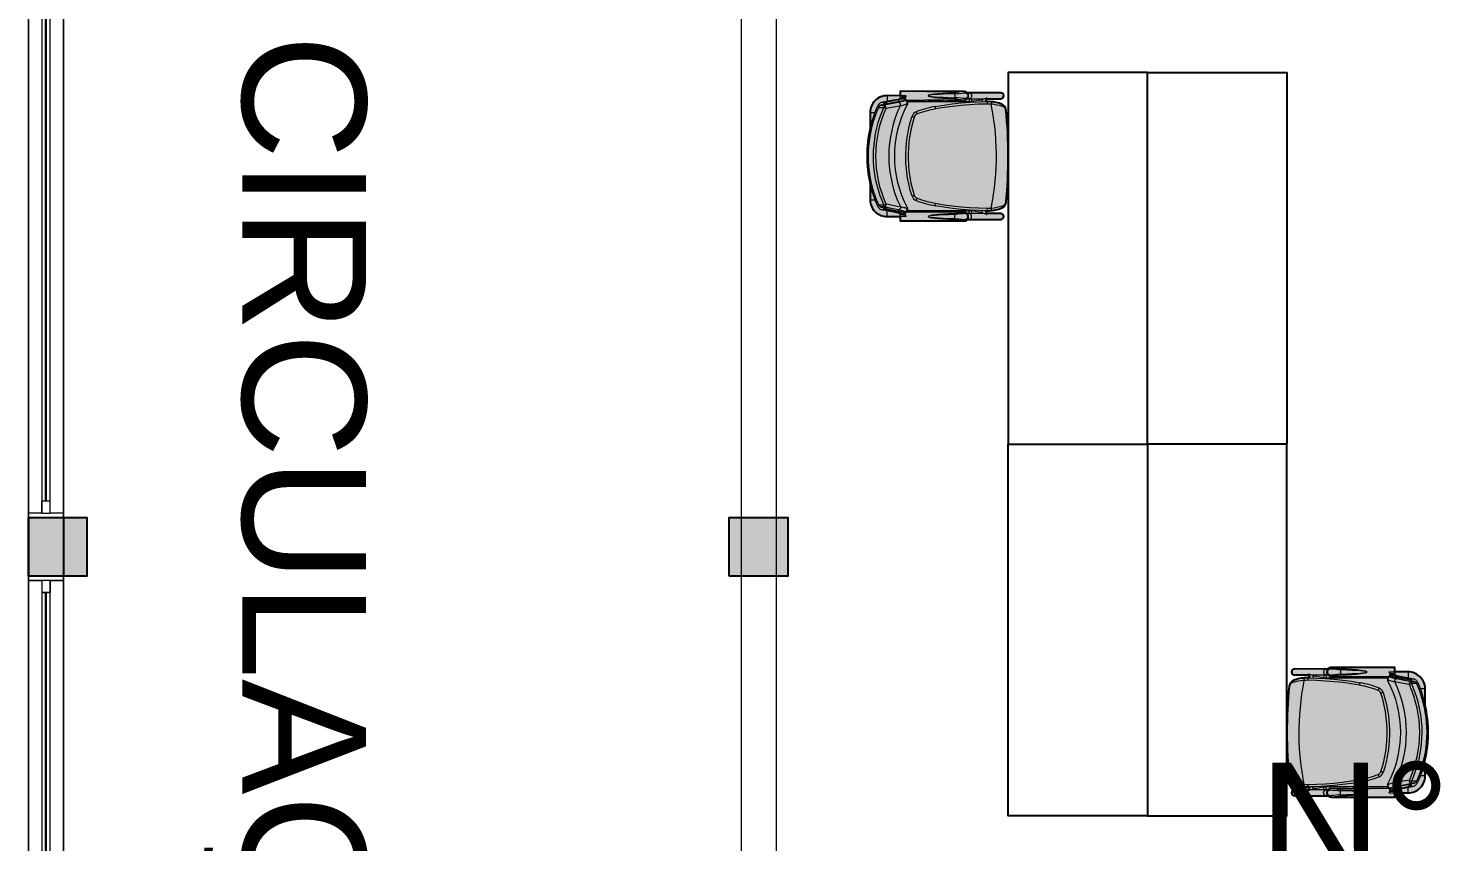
# Model space of a CAD drawing. Header units: metres. Extents: x 512 to 829, y -209 to 245.
# Drawn here: x 703.01 to 709.16, y -140.88 to -137.38 of the extents above; entities that cross this region are included whole.
import ezdxf

# ---------------------------------------------------------------- set-up
doc = ezdxf.new("R2010")
doc.units = ezdxf.units.M
doc.header["$LTSCALE"] = 0.508
doc.set_wipeout_variables(frame=1)
doc.header["$PDSIZE"] = -2
doc.layers.get('0').update_dxf_attribs({"lineweight": 15})
for name, color, linetype, lineweight in [('AMB-NOVOS', 10, 'Continuous', 15), ('None', 7, 'Continuous', 5), ('NãoImprimir', 7, 'Continuous', 5), ('Peitoris', 2, 'Continuous', 5), ('Telhado-Princ', 7, 'Continuous', 5)]:
    doc.layers.add(name, color=color, linetype=linetype, lineweight=lineweight)
doc.layers.add('MB-ARQ-MOBILIÁRIO 02', color=2, linetype='Continuous')
doc.layers.add('MB-ARQ-MOBILIÁRIO-CADEIRAS', color=7, linetype='Continuous')
doc.layers.add('MB-ARQ-MOBILIÁRIO-CADEIRAS-02', color=7, linetype='Continuous', true_color=0x747474)
doc.styles.add('Arial', font='arial.ttf')

# ---------------------------------------------------------------- blocks, each defined once
blk = doc.blocks.new('Grupo-4017')
at = {"color": 7, "linetype": 'Continuous', "lineweight": 5}
for points in [[(-1.325, 0.075), (-1.30595, 0.075), (-1.30595, -0.075), (-1.325, -0.075)], [(1.30595, 0.075), (1.325, 0.075), (1.325, -0.075), (1.30595, -0.075)]]:
    blk.add_wipeout(points, dxfattribs=at).dxf.layer = 'None'
at = {"layer": 'None', "color": 7, "linetype": 'Continuous', "lineweight": 5}
for points in [[(-1.325, 0.075), (-1.30595, 0.075), (-1.30595, -0.075), (-1.325, -0.075)], [(1.30595, 0.075), (1.325, 0.075), (1.325, -0.075), (1.30595, -0.075)]]:
    blk.add_lwpolyline(points, close=True, dxfattribs=at)
blk = doc.blocks.new('Grupo-4018')
at = {"layer": 'None', "color": 7}
blk.add_blockref('Grupo-4017', (0, 0), dxfattribs=at)
at = {"layer": 'None', "color": 7, "linetype": 'Continuous', "lineweight": 5}
for p, q in [((-1.325, 0.075), (-1.30595, 0.075)), ((-1.30595, 0.075), (-1.30595, -0.075)), ((1.325, 0.075), (1.30595, 0.075)), ((1.30595, 0.075), (1.30595, -0.075)), ((-1.325, -0.075), (-1.30595, -0.075)), ((1.325, -0.075), (1.30595, -0.075))]:
    blk.add_line(p, q, dxfattribs=at)
blk = doc.blocks.new('Grupo-4019')
at = {"layer": 'None', "color": 7, "linetype": 'Continuous', "lineweight": 5}
for p, q in [((-1.3059, 0.0175), (-1.3059, -0.0175)), ((1.3059, 0.0175), (1.3059, -0.0175))]:
    blk.add_line(p, q, dxfattribs=at)
blk = doc.blocks.new('Grupo-4020')
at = {"color": 7, "linetype": 'Continuous', "lineweight": 5}
for points in [[(-1.3059, 0.0175), (-1.2551, 0.0175), (-1.2551, -0.0175), (-1.3059, -0.0175)], [(1.2551, 0.0175), (1.3059, 0.0175), (1.3059, -0.0175), (1.2551, -0.0175)]]:
    blk.add_wipeout(points, dxfattribs=at).dxf.layer = 'None'
at = {"layer": 'None', "color": 7, "linetype": 'Continuous', "lineweight": 5}
for points in [[(-1.3059, 0.0175), (-1.2551, 0.0175), (-1.2551, -0.0175), (-1.3059, -0.0175)], [(1.2551, 0.0175), (1.3059, 0.0175), (1.3059, -0.0175), (1.2551, -0.0175)]]:
    blk.add_lwpolyline(points, close=True, dxfattribs=at)
blk = doc.blocks.new('Grupo-4021')
at = {"layer": 'None', "color": 7}
blk.add_blockref('Grupo-4019', (0, 0), dxfattribs=at)
at = {"color": 7, "linetype": 'Continuous', "lineweight": 5}
blk.add_wipeout([(-1.2551, 0.0175), (1.2551, 0.0175), (1.2551, -0.0175), (-1.2551, -0.0175)], dxfattribs=at).dxf.layer = 'None'
at = {"layer": 'None', "color": 7, "linetype": 'Continuous', "lineweight": 5}
blk.add_lwpolyline([(-1.2551, 0.0175), (1.2551, 0.0175), (1.2551, -0.0175), (-1.2551, -0.0175)], close=True, dxfattribs=at)
at = {"layer": 'None', "color": 7}
blk.add_blockref('Grupo-4020', (0, 0), dxfattribs=at)
at = {"layer": 'None', "color": 7, "linetype": 'Continuous', "lineweight": 5}
for p, q in [((-1.3059, 0.0175), (-1.2551, 0.0175)), ((-1.2551, 0.0175), (-1.2551, -0.0175)), ((1.3059, 0.0175), (1.2551, 0.0175)), ((1.2551, 0.0175), (1.2551, -0.0175)), ((-1.3059, -0.0175), (-1.2551, -0.0175)), ((1.3059, -0.0175), (1.2551, -0.0175))]:
    blk.add_line(p, q, dxfattribs=at)
blk = doc.blocks.new('Grupo-4022')
at = {"color": 7, "linetype": 'Continuous', "lineweight": 9}
blk.add_wipeout([(-1.25515, 0.000635), (1.25515, 0.000635), (1.25515, -0.000635), (-1.25515, -0.000635)], dxfattribs=at).dxf.layer = 'None'
blk = doc.blocks.new('Grupo-4023')
at = {"layer": 'None', "color": 7}
blk.add_blockref('Grupo-4022', (0, 0), dxfattribs=at)
at = {"layer": 'None', "color": 7, "linetype": 'Continuous', "lineweight": 25}
for p, q in [((-1.25515, 0.000635), (1.25515, 0.000635)), ((-1.25515, -0.000635), (1.25515, -0.000635))]:
    blk.add_line(p, q, dxfattribs=at)
blk = doc.blocks.new('Grupo-4024')
at = {"layer": 'None', "color": 7, "linetype": 'Continuous', "lineweight": 20}
for p, q in [((1.325, 0.075), (-1.325, 0.075)), ((1.325, -0.075), (-1.325, -0.075))]:
    blk.add_line(p, q, dxfattribs=at)
blk = doc.blocks.new('Window (2D)-342')
at = {"color": 7, "linetype": 'Continuous', "lineweight": 5}
blk.add_wipeout([(-1.325, 0.075), (1.325, 0.075), (1.325, -0.075), (-1.325, -0.075)], dxfattribs=at).dxf.layer = 'None'
at = {"layer": 'None', "color": 7}
blk.add_blockref('Grupo-4018', (0, 0), dxfattribs=at)
at = {"layer": 'None', "color": 7, "linetype": 'Continuous', "lineweight": 5}
for p, q in [((-1.325, 0.075), (1.325, 0.075)), ((-1.325, -0.075), (1.325, -0.075))]:
    blk.add_line(p, q, dxfattribs=at)
at = {"layer": 'NãoImprimir', "linetype": 'Continuous'}
for p in [(-1.325, 0), (1.325, 0)]:
    blk.add_point(p, dxfattribs=at)
at = {"layer": 'Peitoris'}
blk.add_blockref('Grupo-4021', (0, 0), dxfattribs=at)
blk.add_blockref('Grupo-4023', (0, 0), dxfattribs=at)
at = {"layer": 'Telhado-Princ'}
blk.add_blockref('Grupo-4024', (0, 0), dxfattribs=at)
blk = doc.blocks.new('Grupo-4025')
at = {"color": 7, "linetype": 'Continuous', "lineweight": 5}
for points in [[(-1.325, 0.075), (-1.30595, 0.075), (-1.30595, -0.075), (-1.325, -0.075)], [(1.30595, 0.075), (1.325, 0.075), (1.325, -0.075), (1.30595, -0.075)]]:
    blk.add_wipeout(points, dxfattribs=at).dxf.layer = 'None'
at = {"layer": 'None', "color": 7, "linetype": 'Continuous', "lineweight": 5}
for points in [[(-1.325, 0.075), (-1.30595, 0.075), (-1.30595, -0.075), (-1.325, -0.075)], [(1.30595, 0.075), (1.325, 0.075), (1.325, -0.075), (1.30595, -0.075)]]:
    blk.add_lwpolyline(points, close=True, dxfattribs=at)
blk = doc.blocks.new('Grupo-4026')
at = {"layer": 'None', "color": 7}
blk.add_blockref('Grupo-4025', (0, 0), dxfattribs=at)
at = {"layer": 'None', "color": 7, "linetype": 'Continuous', "lineweight": 5}
for p, q in [((-1.325, 0.075), (-1.30595, 0.075)), ((-1.30595, 0.075), (-1.30595, -0.075)), ((1.325, 0.075), (1.30595, 0.075)), ((1.30595, 0.075), (1.30595, -0.075)), ((-1.325, -0.075), (-1.30595, -0.075)), ((1.325, -0.075), (1.30595, -0.075))]:
    blk.add_line(p, q, dxfattribs=at)
blk = doc.blocks.new('Grupo-4027')
at = {"layer": 'None', "color": 7, "linetype": 'Continuous', "lineweight": 5}
for p, q in [((-1.3059, 0.0175), (-1.3059, -0.0175)), ((1.3059, 0.0175), (1.3059, -0.0175))]:
    blk.add_line(p, q, dxfattribs=at)
blk = doc.blocks.new('Grupo-4028')
at = {"color": 7, "linetype": 'Continuous', "lineweight": 5}
for points in [[(-1.3059, 0.0175), (-1.2551, 0.0175), (-1.2551, -0.0175), (-1.3059, -0.0175)], [(1.2551, 0.0175), (1.3059, 0.0175), (1.3059, -0.0175), (1.2551, -0.0175)]]:
    blk.add_wipeout(points, dxfattribs=at).dxf.layer = 'None'
at = {"layer": 'None', "color": 7, "linetype": 'Continuous', "lineweight": 5}
for points in [[(-1.3059, 0.0175), (-1.2551, 0.0175), (-1.2551, -0.0175), (-1.3059, -0.0175)], [(1.2551, 0.0175), (1.3059, 0.0175), (1.3059, -0.0175), (1.2551, -0.0175)]]:
    blk.add_lwpolyline(points, close=True, dxfattribs=at)
blk = doc.blocks.new('Grupo-4029')
at = {"layer": 'None', "color": 7}
blk.add_blockref('Grupo-4027', (0, 0), dxfattribs=at)
at = {"color": 7, "linetype": 'Continuous', "lineweight": 5}
blk.add_wipeout([(-1.2551, 0.0175), (1.2551, 0.0175), (1.2551, -0.0175), (-1.2551, -0.0175)], dxfattribs=at).dxf.layer = 'None'
at = {"layer": 'None', "color": 7, "linetype": 'Continuous', "lineweight": 5}
blk.add_lwpolyline([(-1.2551, 0.0175), (1.2551, 0.0175), (1.2551, -0.0175), (-1.2551, -0.0175)], close=True, dxfattribs=at)
at = {"layer": 'None', "color": 7}
blk.add_blockref('Grupo-4028', (0, 0), dxfattribs=at)
at = {"layer": 'None', "color": 7, "linetype": 'Continuous', "lineweight": 5}
for p, q in [((-1.3059, 0.0175), (-1.2551, 0.0175)), ((-1.2551, 0.0175), (-1.2551, -0.0175)), ((1.3059, 0.0175), (1.2551, 0.0175)), ((1.2551, 0.0175), (1.2551, -0.0175)), ((-1.3059, -0.0175), (-1.2551, -0.0175)), ((1.3059, -0.0175), (1.2551, -0.0175))]:
    blk.add_line(p, q, dxfattribs=at)
blk = doc.blocks.new('Grupo-4030')
at = {"color": 7, "linetype": 'Continuous', "lineweight": 9}
blk.add_wipeout([(-1.25515, 0.000635), (1.25515, 0.000635), (1.25515, -0.000635), (-1.25515, -0.000635)], dxfattribs=at).dxf.layer = 'None'
blk = doc.blocks.new('Grupo-4031')
at = {"layer": 'None', "color": 7}
blk.add_blockref('Grupo-4030', (0, 0), dxfattribs=at)
at = {"layer": 'None', "color": 7, "linetype": 'Continuous', "lineweight": 25}
for p, q in [((-1.25515, 0.000635), (1.25515, 0.000635)), ((-1.25515, -0.000635), (1.25515, -0.000635))]:
    blk.add_line(p, q, dxfattribs=at)
blk = doc.blocks.new('Grupo-4032')
at = {"layer": 'None', "color": 7, "linetype": 'Continuous', "lineweight": 20}
for p, q in [((1.325, 0.075), (-1.325, 0.075)), ((1.325, -0.075), (-1.325, -0.075))]:
    blk.add_line(p, q, dxfattribs=at)
blk = doc.blocks.new('Window (2D)-343')
at = {"color": 7, "linetype": 'Continuous', "lineweight": 5}
blk.add_wipeout([(-1.325, 0.075), (1.325, 0.075), (1.325, -0.075), (-1.325, -0.075)], dxfattribs=at).dxf.layer = 'None'
at = {"layer": 'None', "color": 7}
blk.add_blockref('Grupo-4026', (0, 0), dxfattribs=at)
at = {"layer": 'None', "color": 7, "linetype": 'Continuous', "lineweight": 5}
for p, q in [((-1.325, 0.075), (1.325, 0.075)), ((-1.325, -0.075), (1.325, -0.075))]:
    blk.add_line(p, q, dxfattribs=at)
at = {"layer": 'NãoImprimir', "linetype": 'Continuous'}
for p in [(-1.325, 0), (1.325, 0)]:
    blk.add_point(p, dxfattribs=at)
at = {"layer": 'Peitoris'}
blk.add_blockref('Grupo-4029', (0, 0), dxfattribs=at)
blk.add_blockref('Grupo-4031', (0, 0), dxfattribs=at)
at = {"layer": 'Telhado-Princ'}
blk.add_blockref('Grupo-4032', (0, 0), dxfattribs=at)
blk = doc.blocks.new('TECTON FIXA')
h = blk.add_hatch(color=256)
edge = h.paths.add_edge_path()
edge.add_line((-0.2473, 0.0321), (-0.2473, 0.0928))
edge.add_line((-0.2473, 0.0928), (-0.2348, 0.0968))
edge.add_line((-0.2348, 0.0968), (-0.2348, 0.0817))
edge.add_arc((-0.105, 0.0817), 0.1298, 180, 204.52049)
edge.add_arc((-0.1939, 0.0412), 0.0321, 204.52049, 259.94079)
edge.add_arc((-0.002, 2.0405), 2.0405, 264.44547, 275.71592)
edge.add_arc((0.196, 0.0391), 0.0294, 280.22059, 337.58541)
edge.add_arc((0.0809, 0.0865), 0.1539, 337.58541, 356.34652)
edge.add_line((0.2344, 0.0767), (0.2348, 0.0968))
edge.add_line((0.2348, 0.0968), (0.2473, 0.0928))
edge.add_line((0.2473, 0.0928), (0.2473, 0.0321))
edge.add_arc((0.26, 0.0321), 0.0127, 180, 360)
edge.add_line((0.2727, 0.0321), (0.2726, 0.1751))
edge.add_arc((0.299, 0.1752), 0.0264, 140.26598, 180.05265, ccw=False)
edge.add_line((0.2787, 0.192), (0.279, 0.4651))
edge.add_line((0.279, 0.4651), (0.26, 0.4651))
edge.add_line((0.26, 0.4651), (0.2604, 0.5221))
edge.add_arc((0.1881, 0.5226), 0.0723, 359.64528, 450.35472)
edge.add_line((0.1877, 0.5948), (0.1189, 0.5944))
edge.add_arc((0, 0.0855), 0.5226, 76.84676, 102.97923)
edge.add_line((-0.1174, 0.5948), (-0.1877, 0.5948))
edge.add_arc((-0.1877, 0.5221), 0.0727, 90, 180)
edge.add_line((-0.2604, 0.5221), (-0.26, 0.4651))
edge.add_line((-0.26, 0.4651), (-0.279, 0.4651))
edge.add_line((-0.279, 0.4651), (-0.2789, 0.1891))
edge.add_arc((-0.2605, 0.1891), 0.0185, 180.0184, 226.71001)
edge.add_line((-0.2731, 0.1757), (-0.2727, 0.0321))
edge.add_arc((-0.26, 0.0321), 0.0127, 180.16437, 360)
blk.add_lwpolyline([(-0.2727, 0.0321, 1), (-0.2473, 0.0321), (-0.2473, 0.0928), (-0.2348, 0.0968), (-0.2348, 0.0817, 0.107401), (-0.2231, 0.0278, 0.246643), (-0.1995, 0.0096, 0.049216), (0.2012, 0.0101, 0.255663), (0.2231, 0.0278, 0.082044), (0.2344, 0.0767), (0.2348, 0.0968), (0.2473, 0.0928), (0.2473, 0.0321, 1), (0.2727, 0.0321), (0.2726, 0.1751, -0.175367), (0.2787, 0.192), (0.279, 0.4651), (0.26, 0.4651), (0.2604, 0.5221, 0.417845), (0.1877, 0.5948), (0.1189, 0.5944, 0.114521), (-0.1174, 0.5948), (-0.1877, 0.5948, 0.414214), (-0.2604, 0.5221), (-0.26, 0.4651), (-0.279, 0.4651), (-0.2789, 0.1891, 0.206597), (-0.2731, 0.1757), (-0.2727, 0.0321, 0.998567), (-0.2473, 0.0321), (-0.2473, 0.0928), (-0.2348, 0.0968)], format="xyb")
at = {"layer": 'MB-ARQ-MOBILIÁRIO-CADEIRAS', "linetype": 'Continuous', "lineweight": 15}
for p, q in [((-0.213, 0.5562), (-0.213, 0.5633)), ((-0.2098, 0.5579), (-0.2098, 0.5356)), ((-0.1174, 0.5948), (-0.1877, 0.5948)), ((-0.1877, 0.5948), (-0.1877, 0.5736)), ((0.1877, 0.5948), (0.1174, 0.5948)), ((0.1877, 0.5948), (0.1877, 0.5736)), ((0.2098, 0.5579), (0.2098, 0.5356)), ((0.213, 0.5562), (0.213, 0.5633)), ((-0.2604, 0.5221), (-0.2604, 0.4651)), ((-0.2604, 0.5221), (-0.2358, 0.5221)), ((-0.231, 0.5293), (-0.231, 0.5471)), ((-0.2188, 0.5499), (-0.2192, 0.5482)), ((-0.2192, 0.5482), (-0.2192, 0.5399)), ((-0.2188, 0.5356), (-0.2188, 0.5499)), ((-0.2188, 0.5356), (-0.2098, 0.5356)), ((0.2188, 0.5356), (0.2098, 0.5356)), ((0.2188, 0.5356), (0.2188, 0.5499)), ((0.2188, 0.5499), (0.2192, 0.5482)), ((0.2192, 0.5482), (0.2192, 0.5399)), ((0.231, 0.5293), (0.231, 0.5471)), ((0.2604, 0.5221), (0.2358, 0.5221)), ((0.2604, 0.4651), (0.2604, 0.5221)), ((-0.279, 0.4651), (-0.279, 0.3557)), ((-0.279, 0.4651), (-0.26, 0.4651)), ((-0.26, 0.44), (-0.26, 0.4651)), ((-0.26, 0.4651), (-0.2485, 0.4651)), ((-0.2532, 0.4441), (-0.2532, 0.4604)), ((-0.2498, 0.4455), (-0.2494, 0.4465)), ((-0.2498, 0.4455), (-0.2498, 0.4456)), ((-0.2492, 0.447), (-0.2494, 0.4466)), ((-0.2494, 0.4465), (-0.2494, 0.4466)), ((-0.2492, 0.4633), (-0.2492, 0.447)), ((-0.241, 0.3558), (-0.241, 0.442)), ((-0.241, 0.4415), (-0.2407, 0.4416)), ((-0.24, 0.4435), (-0.24, 0.4433)), ((-0.2395, 0.4452), (-0.2395, 0.4447)), ((-0.235, 0.1685), (-0.235, 0.4342)), ((-0.2229, 0.4344), (-0.2237, 0.434)), ((-0.2229, 0.4344), (-0.2215, 0.435)), ((0.2229, 0.4344), (0.2215, 0.435)), ((0.2229, 0.4344), (0.2237, 0.434)), ((0.235, 0.4343), (0.235, 0.1685)), ((0.2395, 0.4452), (0.2395, 0.4447)), ((0.24, 0.4433), (0.24, 0.4435)), ((0.241, 0.4415), (0.2407, 0.4416)), ((0.241, 0.442), (0.241, 0.3558)), ((0.26, 0.4651), (0.2485, 0.4651)), ((0.2492, 0.4633), (0.2492, 0.447)), ((0.2492, 0.447), (0.2494, 0.4466)), ((0.2494, 0.4465), (0.2494, 0.4466)), ((0.2498, 0.4455), (0.2494, 0.4465)), ((0.2498, 0.4455), (0.2498, 0.4456)), ((0.2532, 0.4441), (0.2532, 0.4604)), ((0.26, 0.44), (0.26, 0.4651)), ((0.279, 0.4651), (0.26, 0.4651)), ((0.279, 0.3557), (0.279, 0.4651)), ((-0.279, 0.3557), (-0.279, 0.3555)), ((-0.2787, 0.3449), (-0.2788, 0.3449)), ((-0.2412, 0.3449), (-0.2413, 0.3449)), ((-0.241, 0.3556), (-0.241, 0.3558)), ((0.2412, 0.3449), (0.2413, 0.3449)), ((0.2787, 0.3449), (0.2788, 0.3449)), ((0.279, 0.3557), (0.279, 0.3555)), ((-0.279, 0.2629), (-0.279, 0.1891)), ((-0.241, 0.1891), (-0.241, 0.2625)), ((0.241, 0.2625), (0.241, 0.1891)), ((0.279, 0.1891), (0.279, 0.2629)), ((-0.279, 0.1891), (-0.2789, 0.1891)), ((-0.2688, 0.2306), (-0.2512, 0.2306)), ((-0.2411, 0.1891), (-0.241, 0.1891)), ((0.2411, 0.1891), (0.241, 0.1891)), ((0.2688, 0.2306), (0.2512, 0.2306)), ((0.279, 0.1891), (0.2789, 0.1891)), ((-0.2727, 0.1752), (-0.2727, 0.1691)), ((-0.2727, 0.1691), (-0.2727, 0.0321)), ((-0.2473, 0.1691), (-0.2473, 0.1751)), ((-0.2473, 0.1034), (-0.2473, 0.1691)), ((-0.2473, 0.1685), (-0.235, 0.1685)), ((-0.2473, 0.1596), (-0.2359, 0.1576)), ((-0.2442, 0.1108), (-0.2359, 0.1576)), ((0.2473, 0.1685), (0.235, 0.1685)), ((0.2473, 0.1596), (0.2359, 0.1576)), ((0.2359, 0.1576), (0.2442, 0.1108)), ((0.2473, 0.1752), (0.2473, 0.1691)), ((0.2473, 0.1691), (0.2473, 0.1034)), ((0.2727, 0.1691), (0.2727, 0.1751)), ((0.2727, 0.0321), (0.2727, 0.1691)), ((-0.2504, 0.0918), (-0.2348, 0.0968)), ((-0.2473, 0.1097), (-0.2344, 0.1139)), ((-0.2473, 0.1096), (-0.2344, 0.1138)), ((-0.2473, 0.0321), (-0.2473, 0.0929)), ((-0.235, 0.0891), (-0.235, 0.0883)), ((0.2473, 0.1097), (0.2344, 0.1139)), ((0.2473, 0.1096), (0.2344, 0.1138)), ((0.2504, 0.0918), (0.2348, 0.0968)), ((0.235, 0.0883), (0.235, 0.0891)), ((0.2473, 0.093), (0.2473, 0.0321)), ((-0.2231, 0.0278), (-0.2231, 0.0285)), ((-0.1981, 0.0092), (-0.1981, 0.0093)), ((0.1981, 0.0092), (0.1981, 0.0093)), ((0.2231, 0.0278), (0.2231, 0.0285))]:
    blk.add_line(p, q, dxfattribs=at)
at = {"layer": 'MB-ARQ-MOBILIÁRIO-CADEIRAS', "linetype": 'Continuous', "lineweight": 15, "flags": 128}
for points in [[(-0.231, 0.5471), (-0.23, 0.5497), (-0.2282, 0.5524), (-0.2259, 0.5549), (-0.2231, 0.5573), (-0.2196, 0.5598), (-0.2156, 0.5621), (-0.213, 0.5633)], [(-0.2188, 0.5499), (-0.2183, 0.5512), (-0.2174, 0.5526), (-0.2163, 0.5538), (-0.2149, 0.555), (-0.2131, 0.5562), (-0.2111, 0.5573), (-0.2098, 0.5579)], [(-0.213, 0.5633), (-0.1931, 0.5716), (-0.1728, 0.5791), (-0.1523, 0.5857), (-0.1315, 0.5915), (-0.1098, 0.5966), (-0.0879, 0.6008), (-0.0659, 0.604), (-0.0438, 0.6063), (-0.0219, 0.6077), (0, 0.6082), (0.0216, 0.6077), (0.0432, 0.6064), (0.0648, 0.6042), (0.0862, 0.6011), (0.1081, 0.597), (0.1298, 0.5919), (0.1512, 0.586), (0.1724, 0.5792), (0.1929, 0.5717), (0.213, 0.5633)], [(-0.2098, 0.5579), (-0.1903, 0.566), (-0.1704, 0.5732), (-0.1503, 0.5797), (-0.1299, 0.5854), (-0.1087, 0.5903), (-0.0873, 0.5944), (-0.0658, 0.5976), (-0.0441, 0.5999), (-0.0221, 0.6013), (0, 0.6018), (0.0214, 0.6013), (0.0429, 0.6), (0.0642, 0.5978), (0.0854, 0.5947), (0.1071, 0.5907), (0.1286, 0.5857), (0.1499, 0.5798), (0.1709, 0.5731), (0.1905, 0.5659), (0.2098, 0.5579)], [(-0.2098, 0.5356), (-0.1906, 0.5437), (-0.1711, 0.5511), (-0.1513, 0.5576), (-0.1313, 0.5634), (-0.1104, 0.5685), (-0.0894, 0.5727), (-0.0681, 0.576), (-0.0468, 0.5785), (-0.0234, 0.5801), (0, 0.5806), (0.0246, 0.58), (0.0491, 0.5782), (0.0736, 0.5752), (0.0978, 0.5711), (0.1218, 0.5658), (0.1443, 0.5598), (0.1665, 0.5527), (0.1884, 0.5446), (0.2098, 0.5356)], [(0.2188, 0.5499), (0.2183, 0.5512), (0.2174, 0.5526), (0.2163, 0.5538), (0.2149, 0.555), (0.2131, 0.5562), (0.2111, 0.5573), (0.2098, 0.5579)], [(0.231, 0.5471), (0.23, 0.5497), (0.2282, 0.5524), (0.2259, 0.5549), (0.2231, 0.5573), (0.2196, 0.5598), (0.2156, 0.5621), (0.213, 0.5633)], [(-0.2427, 0.4875), (-0.2369, 0.5175), (-0.231, 0.5471)], [(-0.2419, 0.4736), (-0.2365, 0.5017), (-0.231, 0.5293)], [(-0.2256, 0.526), (-0.2263, 0.5221), (-0.2293, 0.5066), (-0.2362, 0.4704)], [(-0.2317, 0.4728), (-0.2257, 0.5037), (-0.2196, 0.5341)], [(-0.2313, 0.4728), (-0.2251, 0.5044), (-0.2188, 0.5356)], [(-0.231, 0.5293), (-0.2304, 0.5309), (-0.2292, 0.5326), (-0.2273, 0.5345), (-0.2247, 0.5366), (-0.2221, 0.5383), (-0.2192, 0.5399)], [(-0.2055, 0.5271), (-0.2075, 0.5268), (-0.2095, 0.5268), (-0.2116, 0.5272), (-0.2135, 0.528), (-0.2152, 0.5291), (-0.2166, 0.5304), (-0.2178, 0.532), (-0.2185, 0.5338), (-0.2188, 0.5356)], [(-0.2055, 0.5271), (-0.2073, 0.5176), (-0.2147, 0.4791), (-0.2174, 0.4646)], [(0.2055, 0.5271), (0.2075, 0.5268), (0.2095, 0.5268), (0.2116, 0.5272), (0.2135, 0.528), (0.2152, 0.5291), (0.2167, 0.5304), (0.2178, 0.532), (0.2185, 0.5338), (0.2188, 0.5356)], [(0.2055, 0.5271), (0.2073, 0.5176), (0.2147, 0.4791), (0.2174, 0.4646)], [(0.2313, 0.4728), (0.2251, 0.5044), (0.2188, 0.5356)], [(0.231, 0.5293), (0.2304, 0.5309), (0.2292, 0.5326), (0.2273, 0.5345), (0.2247, 0.5366), (0.2221, 0.5383), (0.2192, 0.5399)], [(0.2317, 0.4728), (0.2257, 0.5037), (0.2196, 0.5341)], [(0.2256, 0.526), (0.2263, 0.5221), (0.2293, 0.5066), (0.2362, 0.4704)], [(0.2427, 0.4875), (0.2369, 0.5175), (0.231, 0.5471)], [(0.2419, 0.4736), (0.2365, 0.5017), (0.231, 0.5293)], [(-0.2494, 0.4466), (-0.2496, 0.4462), (-0.2498, 0.4456)], [(-0.2494, 0.4465), (-0.2481, 0.4496), (-0.2468, 0.4532), (-0.2456, 0.4574), (-0.2437, 0.4649), (-0.2419, 0.4736)], [(-0.2435, 0.4431), (-0.2439, 0.442), (-0.244, 0.4412)], [(-0.244, 0.4412), (-0.2428, 0.4417), (-0.2417, 0.442), (-0.2411, 0.4421), (-0.241, 0.442)], [(-0.2362, 0.4704), (-0.2369, 0.4665), (-0.2384, 0.4594), (-0.24, 0.4532), (-0.2417, 0.4476), (-0.2435, 0.4431)], [(-0.24, 0.4433), (-0.2399, 0.4437), (-0.2395, 0.4447)], [(-0.24, 0.4433), (-0.24, 0.4429), (-0.2398, 0.4414), (-0.2394, 0.4398), (-0.2388, 0.4383), (-0.2379, 0.4368), (-0.2366, 0.4355), (-0.2352, 0.4344), (-0.2338, 0.4336), (-0.2323, 0.4331), (-0.2309, 0.4328), (-0.2295, 0.4327), (-0.2283, 0.4327), (-0.2272, 0.4329), (-0.2261, 0.4332), (-0.225, 0.4335), (-0.2237, 0.434), (-0.2237, 0.434)], [(-0.2395, 0.4452), (-0.2381, 0.4482), (-0.2368, 0.4519), (-0.2355, 0.4561), (-0.2342, 0.4611), (-0.2329, 0.4666), (-0.2317, 0.4728)], [(-0.2395, 0.4447), (-0.2381, 0.4477), (-0.2367, 0.4514), (-0.2353, 0.4557), (-0.234, 0.4608), (-0.2326, 0.4665), (-0.2313, 0.4728)], [(-0.2174, 0.4646), (-0.2192, 0.4642), (-0.2211, 0.4641), (-0.2231, 0.4643), (-0.2249, 0.4648), (-0.2266, 0.4657), (-0.2281, 0.4667), (-0.2294, 0.468), (-0.2304, 0.4695), (-0.231, 0.4711), (-0.2313, 0.4728)], [(-0.2248, 0.4359), (-0.2252, 0.435), (-0.2253, 0.4344), (-0.225, 0.434), (-0.2244, 0.4339), (-0.2229, 0.4344)], [(-0.2174, 0.4646), (-0.2182, 0.4599), (-0.2191, 0.4555), (-0.2204, 0.4494), (-0.2218, 0.4441), (-0.2233, 0.4395), (-0.2248, 0.4359)], [(-0.2237, 0.434), (-0.2228, 0.4344), (-0.2215, 0.4351)], [(-0.1722, 0.4145), (-0.1462, 0.4221), (-0.1199, 0.4285), (-0.0933, 0.4336), (-0.0728, 0.4366), (-0.0521, 0.4389), (-0.0314, 0.4405), (-0.0106, 0.4412), (0.0122, 0.4412), (0.0351, 0.4402), (0.0579, 0.4384), (0.0806, 0.4356), (0.1038, 0.4317), (0.1269, 0.4269), (0.1497, 0.4212), (0.1722, 0.4145)], [(0.1683, 0.4049), (0.1469, 0.4113), (0.1253, 0.4168), (0.1034, 0.4215), (0.0814, 0.4252), (0.0586, 0.4282), (0.0356, 0.4301), (0.0126, 0.4312), (-0.0104, 0.4312), (-0.0369, 0.4301), (-0.0633, 0.4277), (-0.0895, 0.424), (-0.1161, 0.4189), (-0.1424, 0.4126), (-0.1683, 0.4049)], [(0.2174, 0.4646), (0.2192, 0.4642), (0.2211, 0.4641), (0.2231, 0.4643), (0.2249, 0.4648), (0.2266, 0.4657), (0.2281, 0.4667), (0.2294, 0.468), (0.2304, 0.4695), (0.231, 0.4711), (0.2313, 0.4728)], [(0.2174, 0.4646), (0.2183, 0.4599), (0.2191, 0.4555), (0.2204, 0.4494), (0.2218, 0.4441), (0.2233, 0.4395), (0.2248, 0.4359)], [(0.2216, 0.4351), (0.2224, 0.4346), (0.2237, 0.434)], [(0.2248, 0.4359), (0.2252, 0.435), (0.2253, 0.4344), (0.225, 0.434), (0.2244, 0.4339), (0.2229, 0.4344)], [(0.2237, 0.434), (0.2249, 0.4335), (0.226, 0.4332), (0.2272, 0.4329), (0.2284, 0.4327), (0.2297, 0.4327), (0.2311, 0.4328), (0.2326, 0.4332), (0.2342, 0.4338), (0.2356, 0.4346), (0.2369, 0.4357), (0.2381, 0.4371), (0.2389, 0.4386), (0.2395, 0.4401), (0.2399, 0.4416), (0.24, 0.4431), (0.24, 0.4433)], [(0.2395, 0.4447), (0.2381, 0.4477), (0.2367, 0.4514), (0.2353, 0.4557), (0.234, 0.4608), (0.2326, 0.4665), (0.2313, 0.4728)], [(0.2395, 0.4452), (0.2381, 0.4482), (0.2368, 0.4519), (0.2355, 0.4561), (0.2342, 0.4611), (0.2329, 0.4666), (0.2317, 0.4728)], [(0.2362, 0.4704), (0.237, 0.4665), (0.2384, 0.4594), (0.24, 0.4532), (0.2417, 0.4476), (0.2435, 0.4431)], [(0.24, 0.4433), (0.2399, 0.4437), (0.2395, 0.4447)], [(0.244, 0.4412), (0.2428, 0.4417), (0.2417, 0.442), (0.2411, 0.4421), (0.241, 0.442)], [(0.2494, 0.4465), (0.2481, 0.4496), (0.2468, 0.4532), (0.2456, 0.4574), (0.2437, 0.4649), (0.2419, 0.4736)], [(0.2435, 0.4431), (0.2439, 0.442), (0.244, 0.4412)], [(0.2494, 0.4466), (0.2496, 0.4462), (0.2498, 0.4456)], [(-0.1722, 0.4145), (-0.172, 0.4144), (-0.1717, 0.4139), (-0.1713, 0.413), (-0.1708, 0.4118), (-0.1702, 0.4104), (-0.1696, 0.4087), (-0.1689, 0.4068), (-0.1683, 0.4049)], [(0.1722, 0.4145), (0.172, 0.4144), (0.1717, 0.4139), (0.1713, 0.413), (0.1708, 0.4118), (0.1702, 0.4104), (0.1696, 0.4087), (0.1689, 0.4068), (0.1683, 0.4049)], [(-0.279, 0.3555), (-0.279, 0.3541), (-0.2789, 0.351), (-0.2788, 0.348), (-0.2788, 0.3452), (-0.2788, 0.3449)], [(-0.279, 0.3555), (-0.279, 0.354), (-0.2789, 0.3511), (-0.2787, 0.3479), (-0.2787, 0.3461), (-0.2787, 0.3449)], [(-0.2788, 0.3449), (-0.2789, 0.3234), (-0.2789, 0.2973), (-0.279, 0.2795)], [(-0.2787, 0.3449), (-0.2788, 0.3197), (-0.2789, 0.2945), (-0.279, 0.2795)], [(-0.2413, 0.3449), (-0.2413, 0.3481), (-0.2411, 0.3513), (-0.241, 0.3539), (-0.241, 0.3556)], [(-0.241, 0.2808), (-0.2411, 0.2897), (-0.2412, 0.315), (-0.2413, 0.3449)], [(-0.2412, 0.3449), (-0.2412, 0.347), (-0.2411, 0.3498), (-0.241, 0.3526), (-0.241, 0.3556)], [(-0.241, 0.2808), (-0.2411, 0.3058), (-0.2412, 0.332), (-0.2412, 0.3449)], [(-0.235, 0.0909), (-0.234, 0.1283), (-0.2321, 0.1657), (-0.2291, 0.203), (-0.225, 0.2405), (-0.2199, 0.2778), (-0.2138, 0.315)], [(-0.2031, 0.3133), (-0.2091, 0.2767), (-0.2141, 0.24), (-0.2181, 0.2031), (-0.2212, 0.1658), (-0.2232, 0.1285), (-0.2242, 0.0912)], [(0.2242, 0.0912), (0.2232, 0.1283), (0.2212, 0.1653), (0.2182, 0.2023), (0.2142, 0.2394), (0.2091, 0.2765), (0.2031, 0.3133)], [(0.2138, 0.315), (0.2199, 0.2781), (0.225, 0.241), (0.229, 0.2038), (0.232, 0.1662), (0.234, 0.1286), (0.235, 0.0909)], [(0.2413, 0.3449), (0.2413, 0.3481), (0.2411, 0.3513), (0.241, 0.3539), (0.241, 0.3558)], [(0.2412, 0.3449), (0.2412, 0.3307), (0.2411, 0.3046), (0.241, 0.2806)], [(0.241, 0.2806), (0.2411, 0.2897), (0.2412, 0.315), (0.2413, 0.3449)], [(0.279, 0.3555), (0.279, 0.354), (0.2789, 0.3511), (0.2787, 0.3479), (0.2787, 0.3461), (0.2787, 0.3449)], [(0.2787, 0.3449), (0.2788, 0.3197), (0.2789, 0.2945), (0.279, 0.2794)], [(0.2788, 0.3449), (0.2788, 0.3462), (0.2789, 0.3489), (0.2789, 0.3518), (0.279, 0.3548), (0.279, 0.3555)], [(0.279, 0.2794), (0.279, 0.2936), (0.2789, 0.3197), (0.2788, 0.3449)], [(-0.279, 0.2795), (-0.279, 0.2693), (-0.279, 0.2629)], [(-0.241, 0.2625), (-0.241, 0.2645), (-0.241, 0.2808)], [(0.241, 0.2625), (0.241, 0.2645), (0.241, 0.2806)], [(0.279, 0.2794), (0.279, 0.2693), (0.279, 0.2629)], [(-0.2789, 0.1891), (-0.2784, 0.195), (-0.2776, 0.201), (-0.2765, 0.2072), (-0.2754, 0.2136), (-0.2741, 0.2221), (-0.2733, 0.2308)], [(-0.2789, 0.1891), (-0.2787, 0.1887), (-0.2783, 0.1883), (-0.2776, 0.188), (-0.2769, 0.1877), (-0.2759, 0.1874), (-0.2749, 0.1872), (-0.2737, 0.1871), (-0.2725, 0.187)], [(-0.2782, 0.184), (-0.2787, 0.186), (-0.2789, 0.1891)], [(-0.2688, 0.2306), (-0.2693, 0.2216), (-0.2702, 0.2126), (-0.2716, 0.1997), (-0.2722, 0.1933), (-0.2725, 0.187)], [(-0.2725, 0.187), (-0.2724, 0.1848), (-0.2719, 0.1828), (-0.2711, 0.1809), (-0.27, 0.1792), (-0.2686, 0.1777), (-0.267, 0.1764), (-0.2651, 0.1754), (-0.2631, 0.1748), (-0.2611, 0.1744), (-0.2589, 0.1744), (-0.2569, 0.1748), (-0.2549, 0.1754), (-0.253, 0.1764), (-0.2514, 0.1777), (-0.25, 0.1792), (-0.2488, 0.181), (-0.248, 0.1829), (-0.2476, 0.1849), (-0.2475, 0.187)], [(-0.2475, 0.187), (-0.248, 0.1956), (-0.2489, 0.2044), (-0.2503, 0.2174), (-0.2508, 0.224), (-0.2512, 0.2306)], [(-0.2475, 0.187), (-0.2463, 0.1871), (-0.2451, 0.1872), (-0.2441, 0.1874), (-0.2431, 0.1877), (-0.2423, 0.188), (-0.2417, 0.1883), (-0.2413, 0.1887), (-0.2411, 0.1891)], [(-0.2467, 0.2308), (-0.2462, 0.2245), (-0.2454, 0.2182), (-0.2443, 0.212), (-0.2432, 0.2058), (-0.2419, 0.1974), (-0.2411, 0.1891)], [(-0.2411, 0.1891), (-0.2413, 0.1861), (-0.2417, 0.1841)], [(0.2467, 0.2308), (0.2462, 0.2245), (0.2454, 0.2182), (0.2443, 0.212), (0.2432, 0.2058), (0.2419, 0.1974), (0.2411, 0.1891)], [(0.2475, 0.187), (0.2463, 0.1871), (0.2451, 0.1872), (0.2441, 0.1874), (0.2431, 0.1877), (0.2424, 0.188), (0.2417, 0.1883), (0.2413, 0.1887), (0.2411, 0.1891)], [(0.2411, 0.1891), (0.2413, 0.1861), (0.2418, 0.184)], [(0.2475, 0.187), (0.248, 0.1956), (0.2489, 0.2044), (0.2503, 0.2174), (0.2508, 0.224), (0.2512, 0.2306)], [(0.2725, 0.187), (0.2724, 0.1848), (0.2719, 0.1828), (0.2711, 0.1809), (0.27, 0.1792), (0.2686, 0.1777), (0.267, 0.1764), (0.2651, 0.1754), (0.2631, 0.1748), (0.2611, 0.1744), (0.2589, 0.1744), (0.2569, 0.1748), (0.2549, 0.1754), (0.253, 0.1764), (0.2514, 0.1777), (0.25, 0.1792), (0.2488, 0.181), (0.248, 0.1829), (0.2476, 0.1849), (0.2475, 0.187)], [(0.2688, 0.2306), (0.2693, 0.2216), (0.2702, 0.2126), (0.2716, 0.1997), (0.2722, 0.1933), (0.2725, 0.187)], [(0.2789, 0.1891), (0.2787, 0.1887), (0.2783, 0.1883), (0.2777, 0.188), (0.2769, 0.1877), (0.2759, 0.1874), (0.2749, 0.1872), (0.2737, 0.1871), (0.2725, 0.187)], [(0.2789, 0.1891), (0.2784, 0.195), (0.2776, 0.201), (0.2765, 0.2072), (0.2754, 0.2136), (0.2741, 0.2221), (0.2733, 0.2308)], [(0.2783, 0.1841), (0.2787, 0.186), (0.2789, 0.1891)], [(-0.2783, 0.184), (-0.2778, 0.1824), (-0.2768, 0.1803), (-0.2755, 0.1783), (-0.274, 0.1765), (-0.2722, 0.1749), (-0.2703, 0.1735), (-0.2682, 0.1724), (-0.2659, 0.1715), (-0.2635, 0.171), (-0.2611, 0.1707), (-0.2586, 0.1707), (-0.2562, 0.171), (-0.2538, 0.1716), (-0.2515, 0.1725), (-0.2494, 0.1737), (-0.2474, 0.1752), (-0.2457, 0.1768), (-0.2442, 0.1787), (-0.243, 0.1807), (-0.242, 0.1829), (-0.2417, 0.1841)], [(-0.2727, 0.1691), (-0.2726, 0.1676), (-0.2721, 0.1658), (-0.2713, 0.164), (-0.2702, 0.1624), (-0.2688, 0.1609), (-0.2671, 0.1597), (-0.2652, 0.1588), (-0.2632, 0.1582), (-0.2611, 0.1579), (-0.2589, 0.1579), (-0.2568, 0.1582), (-0.2548, 0.1588), (-0.2529, 0.1597), (-0.2512, 0.1609), (-0.2498, 0.1624), (-0.2487, 0.164), (-0.2479, 0.1658), (-0.2474, 0.1676), (-0.2473, 0.1691)], [(0.2417, 0.184), (0.2422, 0.1824), (0.2432, 0.1803), (0.2445, 0.1783), (0.246, 0.1765), (0.2478, 0.1749), (0.2497, 0.1735), (0.2518, 0.1724), (0.2541, 0.1715), (0.2565, 0.171), (0.2589, 0.1707), (0.2614, 0.1707), (0.2638, 0.171), (0.2662, 0.1716), (0.2685, 0.1725), (0.2706, 0.1737), (0.2726, 0.1751), (0.2743, 0.1768), (0.2758, 0.1787), (0.277, 0.1807), (0.278, 0.1829), (0.2783, 0.1841)], [(0.2727, 0.1691), (0.2726, 0.1676), (0.2721, 0.1658), (0.2713, 0.164), (0.2702, 0.1624), (0.2688, 0.1609), (0.2671, 0.1597), (0.2652, 0.1588), (0.2632, 0.1582), (0.2611, 0.1579), (0.2589, 0.1579), (0.2568, 0.1582), (0.2548, 0.1588), (0.2529, 0.1597), (0.2512, 0.1609), (0.2498, 0.1624), (0.2487, 0.164), (0.2479, 0.1658), (0.2474, 0.1676), (0.2473, 0.1691)], [(-0.2473, 0.1034), (-0.2475, 0.1012), (-0.2483, 0.0981), (-0.249, 0.0963), (-0.2498, 0.0946), (-0.2506, 0.0932), (-0.2509, 0.0923), (-0.2509, 0.0919), (-0.2506, 0.0918), (-0.2504, 0.0918)], [(-0.2341, 0.072), (-0.2348, 0.0814), (-0.235, 0.0909)], [(-0.2341, 0.072), (-0.2339, 0.072), (-0.2332, 0.0721), (-0.2322, 0.0722), (-0.2309, 0.0723), (-0.2292, 0.0725), (-0.2274, 0.0727), (-0.2254, 0.0729), (-0.2233, 0.0732)], [(-0.2242, 0.0912), (-0.224, 0.0822), (-0.2233, 0.0732)], [(-0.2233, 0.0732), (-0.1944, 0.0679), (-0.1653, 0.0633), (-0.1361, 0.0594), (-0.1066, 0.0562), (-0.0771, 0.0538), (-0.0474, 0.0521), (-0.0181, 0.0512), (0.0113, 0.0512), (0.0407, 0.0518), (0.0703, 0.0533), (0.0998, 0.0556), (0.1292, 0.0586), (0.1528, 0.0615), (0.1764, 0.065), (0.1999, 0.0688), (0.2233, 0.0732)], [(0.2233, 0.0732), (0.224, 0.0821), (0.2242, 0.0912)], [(0.2341, 0.072), (0.2339, 0.072), (0.2332, 0.0721), (0.2322, 0.0722), (0.2309, 0.0723), (0.2292, 0.0725), (0.2274, 0.0727), (0.2254, 0.0729), (0.2233, 0.0732)], [(0.235, 0.0909), (0.2348, 0.0814), (0.2341, 0.072)], [(0.2473, 0.1034), (0.2473, 0.1034), (0.2475, 0.1012), (0.2483, 0.0981), (0.249, 0.0963), (0.2498, 0.0946), (0.2506, 0.0932), (0.2509, 0.0923), (0.2509, 0.0919), (0.2506, 0.0918), (0.2504, 0.0918)], [(-0.2231, 0.0285), (-0.2226, 0.0275), (-0.2218, 0.0266), (-0.2209, 0.0259), (-0.2197, 0.0253), (-0.2185, 0.0248), (-0.2171, 0.0246), (-0.2157, 0.0245), (-0.2142, 0.0246)], [(-0.2142, 0.0246), (-0.2127, 0.0209), (-0.2109, 0.0178), (-0.2088, 0.0151), (-0.2059, 0.0125), (-0.2028, 0.0107), (-0.1995, 0.0096), (-0.1984, 0.0093), (-0.1981, 0.0093), (-0.1981, 0.0093), (-0.1981, 0.0093)], [(0.1981, 0.0093), (0.167, 0.0067), (0.1358, 0.0045), (0.0895, 0.0021), (0.0432, 0.0007), (-0.0033, 0.0003), (-0.0498, 0.0008), (-0.0869, 0.002), (-0.124, 0.0038), (-0.1611, 0.0062), (-0.1981, 0.0093)], [(-0.1981, 0.0092), (-0.168, 0.0066), (-0.1379, 0.0044), (-0.1076, 0.0027), (-0.0772, 0.0014), (-0.0543, 0.0007), (-0.0314, 0.0002)], [(-0.0314, 0.0002), (0, 0), (0.0314, 0.0002)], [(0.0314, 0.0002), (0.0543, 0.0007), (0.0772, 0.0014), (0.1075, 0.0027), (0.1378, 0.0044), (0.168, 0.0066), (0.1981, 0.0092)], [(0.1981, 0.0093), (0.1981, 0.0093), (0.1981, 0.0093), (0.1984, 0.0093), (0.1995, 0.0096), (0.2028, 0.0107), (0.2059, 0.0125), (0.2088, 0.0151), (0.2109, 0.0178), (0.2127, 0.0209), (0.2142, 0.0246)], [(0.2231, 0.0285), (0.2226, 0.0275), (0.2218, 0.0266), (0.2209, 0.0259), (0.2197, 0.0253), (0.2185, 0.0248), (0.2171, 0.0246), (0.2157, 0.0245), (0.2142, 0.0246)]]:
    blk.add_lwpolyline(points, dxfattribs=at)
at = {"layer": 'MB-ARQ-MOBILIÁRIO-CADEIRAS', "linetype": 'Continuous', "lineweight": 15}
for centre, radius, start, end in [((-0.1877, 0.5221), 0.0727, 90, 180), ((0, 0.0732), 0.4983, 65.64638, 114.35362), ((0.1877, 0.5221), 0.0727, 0, 90), ((-0.2269, 0.53), 0.00416, 188.57172, 288.717), ((-0.2102, 0.5209), 0.0162, 125.47556, 161.50118), ((-0.2532, 0.5396), 0.034, 350.65239, 0.5406), ((0, 0.0169), 0.4977, 64.09657, 115.90343), ((-0.1511, 0.5605), 0.0638, 202.97412, 211.48041), ((0.1511, 0.5605), 0.0638, 328.51959, 337.02588), ((0.2532, 0.5396), 0.034, 179.4594, 189.34761), ((0.2102, 0.5209), 0.0162, 18.49882, 54.52444), ((0.2269, 0.53), 0.00416, 251.283, 351.42828), ((-0.1961, 0.3364), 0.1217, 116.20472, 121.68373), ((0, 0.0169), 0.4965, 120.65807, 121.57512), ((-0.2584, 0.4718), 0.0125, 294.6433, 317.35376), ((-0.2612, 0.4591), 0.017, 298.14216, 314.85686), ((-0.2453, 0.4455), 0.00447, 179.27278, 287.26262), ((-0.2453, 0.4467), 0.00406, 182.26893, 297.61799), ((-0.3636, 0.5073), 0.1226, 338.98658, 350.71763), ((-0.2378, 0.4743), 0.00418, 189.2495, 291.42924), ((0, 0.0169), 0.4882, 119.43607, 119.54699), ((-0.2372, 0.4435), 0.00277, 143.53304, 180.52374), ((-0.2293, 0.445), 0.0101, 181.91965, 296.39265), ((0, 0.0169), 0.5113, 116.94349, 117.51638), ((0, 0.0169), 0.4732, 62.08285, 117.91715), ((0.2293, 0.445), 0.0101, 243.60735, 358.08035), ((0, 0.0169), 0.5113, 62.48362, 63.05651), ((0.2378, 0.4743), 0.00418, 248.57076, 350.7505), ((0.2372, 0.4435), 0.00277, 359.47626, 36.46696), ((0, 0.0169), 0.4882, 60.45301, 60.56313), ((0.3636, 0.5073), 0.1226, 189.28237, 201.01342), ((0.2453, 0.4467), 0.00406, 242.38201, 357.73107), ((0.2453, 0.4455), 0.00447, 252.73738, 0.72722), ((0.2584, 0.4718), 0.0125, 222.64624, 245.3567), ((0.2612, 0.4591), 0.017, 225.14314, 241.85784), ((0.1961, 0.3364), 0.1217, 58.31627, 63.79528), ((0, 0.0169), 0.4965, 58.42488, 59.34193), ((0.2233, 0.2369), 0.444, 158.90591, 169.86882), ((0.2253, 0.2368), 0.4351, 158.94258, 169.86186), ((-0.163, 0.3859), 0.0299, 107.77514, 158.90799), ((-0.2178, 0.3051), 0.0955, 67.18348, 73.66959), ((-0.1622, 0.386), 0.0199, 107.86207, 158.97992), ((0.1622, 0.386), 0.0199, 21.01967, 72.13834), ((0.163, 0.3859), 0.0299, 21.09206, 72.22482), ((0.2178, 0.3051), 0.0955, 106.33041, 112.81652), ((-0.2253, 0.2368), 0.4351, 10.13814, 21.05742), ((-0.2233, 0.2369), 0.444, 10.13118, 21.09409), ((-0.226, 0.2016), 0.1141, 78.41828, 83.8838), ((0.226, 0.2016), 0.1141, 96.1162, 101.58172), ((0.0864, 0.3477), 0.1549, 358.96724, 2.95018), ((-0.26, 0.1891), 0.019, 180, 195.19096), ((-0.2642, 0.384), 0.1535, 266.58394, 268.25825), ((-0.2558, 0.384), 0.1535, 271.74175, 273.41606), ((-0.26, 0.1891), 0.019, 344.78737, 0), ((0.26, 0.1891), 0.019, 180, 195.17115), ((0.2558, 0.384), 0.1535, 266.58394, 268.25825), ((0.2642, 0.384), 0.1535, 271.74175, 273.41606), ((0.26, 0.1891), 0.019, 344.77208, 0), ((-0.2977, 0.1685), 0.0627, 350, 0), ((0.2977, 0.1685), 0.0627, 180, 190), ((-0.2278, 0.0248), 0.0665, 86.87613, 96.22346), ((-0.0757, 0.0881), 0.1592, 179.93916, 202.23449), ((-0.0703, 0.0901), 0.1647, 186.31426, 201.9491), ((-0.0042, 0.0893), 0.2197, 184.2099, 197.12448), ((0.0044, 0.0892), 0.2195, 342.87006, 355.79556), ((0.0769, 0.0878), 0.1581, 337.70283, 0.15769), ((0.0704, 0.0901), 0.1647, 338.04858, 353.68806), ((0.2278, 0.0248), 0.0665, 83.77654, 93.12387), ((-0.26, 0.0321), 0.0127, 180, 0), ((-0.1945, 0.04), 0.0309, 201.72305, 263.29626), ((-0.1952, 0.0392), 0.0301, 202.06062, 264.60569), ((0.1945, 0.04), 0.0309, 276.70374, 338.27695), ((0.1952, 0.0391), 0.0301, 275.38662, 337.94707), ((0.26, 0.0321), 0.0127, 180, 0)]:
    blk.add_arc(centre, radius, start, end, dxfattribs=at)
for centre, ratio in [((-0.26, -0.0544), 0.047572), ((-0.26, -0.0546), 0.031548), ((0.26, -0.0544), 0.047572), ((0.26, -0.0546), 0.031548)]:
    blk.add_ellipse(centre, major_axis=(0, 0.3994), ratio=ratio, start_param=5.507673, end_param=7.058698, dxfattribs=at)

msp = doc.modelspace()

# ---------------------------------------------------------------- hatches: boundary and pattern name
at = {"layer": 'None', "linetype": 'Continuous', "lineweight": 0}
msp.add_hatch(color=255, dxfattribs=at).paths.add_polyline_path([(706.0323, -139.7363), (706.0323, -139.4848), (706.2838, -139.4848), (706.2838, -139.7363)])

# ---------------------------------------------------------------- linework, layer by layer
at = {"layer": 'MB-ARQ-MOBILIÁRIO 02'}
for points in [[(707.8335, -137.5689), (707.2335, -137.5689), (707.2335, -139.1689), (707.8335, -139.1689)], [(707.8335, -137.5689), (708.4335, -137.5689), (708.4335, -139.1689), (707.8335, -139.1689)], [(707.8335, -140.7689), (707.2335, -140.7689), (707.2335, -139.1689), (707.8335, -139.1689)], [(707.8335, -140.7689), (708.4335, -140.7689), (708.4335, -139.1689), (707.8335, -139.1689)]]:
    msp.add_lwpolyline(points, close=True, dxfattribs=at)
at = {"layer": 'None', "color": 7, "linetype": 'Continuous', "lineweight": 18}
for p, q in [((706.0826, -136.5677), (706.0826, -145.319)), ((706.2335, -136.5677), (706.2335, -145.319))]:
    msp.add_line(p, q, dxfattribs=at)
at = {"layer": 'None', "color": 7, "linetype": 'Continuous', "lineweight": 25}
for p, q in [((703.0147, -139.4848), (703.0147, -139.7363)), ((703.1655, -139.4848), (703.1655, -139.7363))]:
    msp.add_line(p, q, dxfattribs=at)
msp.add_lwpolyline([(706.0323, -139.7363), (706.0323, -139.4848), (706.2838, -139.4848), (706.2838, -139.7363)], close=True, dxfattribs=at)

# ---------------------------------------------------------------- block references
at = {"layer": 'MB-ARQ-MOBILIÁRIO-CADEIRAS-02', "linetype": 'Continuous'}
for p, rotation in [((707.2335, -137.9286), 90.00000000000001), ((708.4335, -140.4092), 270)]:
    msp.add_blockref('TECTON FIXA', p, dxfattribs=dict(at, rotation=rotation))

# ---------------------------------------------------------------- texts
at = {"layer": 'AMB-NOVOS', "linetype": 'Continuous', "lineweight": 0, "insert": (707.6074, -140.5389), "char_height": 0.528095, "attachment_point": 1}
msp.add_mtext_dynamic_manual_height_columns('\\pi0.70309;{\\fArial|b0|i0|c0|p34;\\LN°:\\l 222\\P\\pi0.74109;\\LNOME: \\P\\pi-0.73116;\\lLABORATÓRIO \\P\\pi0.43363;DE ENG.  }', width=3.779715, gutter_width=1.5088, heights=[0], dxfattribs=at)
at = {"layer": 'None', "color": 7, "insert": (704.4684, -139.848), "char_height": 0.53367, "attachment_point": 2, "rotation": 270, "line_spacing_factor": 0.96736, "style": 'Arial'}
msp.add_mtext('CIRCULAÇÃO\\P', dxfattribs=at)

# ---------------------------------------------------------------- next in the draw order: block references
at = {"layer": 'None', "color": 7, "xscale": -1.005894640890275, "yscale": 1.005894640890275, "zscale": 1.005894640890275, "rotation": 270}
for name, p in [('Window (2D)-343', (703.0901, -138.152)), ('Window (2D)-342', (703.0901, -141.0691))]:
    msp.add_blockref(name, p, dxfattribs=at)

# ---------------------------------------------------------------- next in the draw order: hatches: boundary and pattern name
at = {"layer": 'None', "linetype": 'Continuous', "lineweight": 0}
msp.add_hatch(color=255, dxfattribs=at).paths.add_polyline_path([(703.0147, -139.7363), (703.0147, -139.4848), (703.2661, -139.4848), (703.2661, -139.7363)])

# ---------------------------------------------------------------- next in the draw order: linework, layer by layer
at = {"layer": 'None', "color": 7, "linetype": 'Continuous', "lineweight": 25}
msp.add_lwpolyline([(703.0147, -139.7363), (703.0147, -139.4848), (703.2661, -139.4848), (703.2661, -139.7363)], close=True, dxfattribs=at)

doc.saveas('drawing.dxf')
